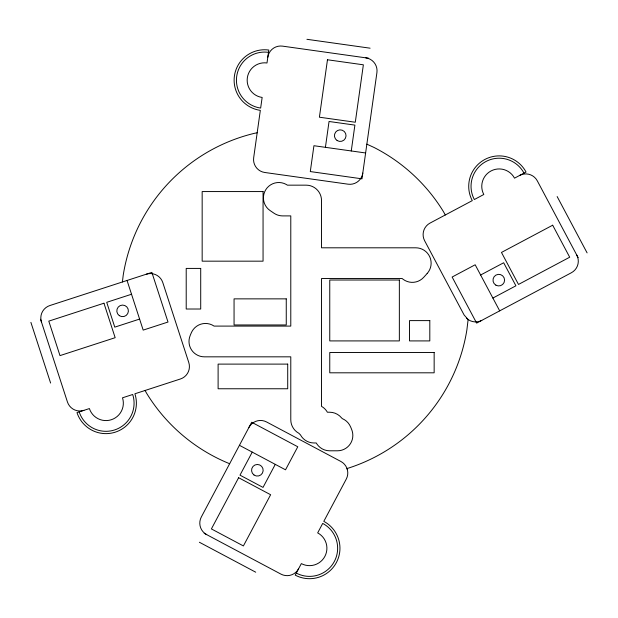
<?xml version="1.0" encoding="UTF-8"?>
<svg xmlns="http://www.w3.org/2000/svg" width="618" height="618" viewBox="0 0 618 618"><rect width="100%" height="100%" fill="white"/><g stroke="black" fill="none" stroke-linecap="round" stroke-linejoin="round"><path stroke-width="0.93" d="M122.41 281.97L123.206 275.28A173.998 173.998 0 0 1 254.438 133.318L257.181 132.77M325.416 147.331L329.046 121.483L354.894 125.114L351.263 150.962M252.237 452.113L239.985 475.157L263.029 487.409L275.28 464.365M480.626 275.01L503.67 262.758L515.922 285.802L492.878 298.061M131.534 294.253L106.713 302.318L114.778 327.138L139.598 319.073M306.922 39.305L370.097 48.189M368.683 58.239L282.534 46.134A13.048 13.048 0 0 0 267.795 57.235M365.624 152.978L313.929 145.717L310.298 171.565L361.986 178.826L376.918 72.576A13.048 13.048 0 0 0 365.817 57.837M229.664 463.693L228.475 463.253A173.998 173.998 0 0 1 146.705 393.411L145.06 390.476M366.86 144.156L374.052 147.47A173.998 173.998 0 0 1 443.415 211.588L445.308 214.971M239.436 445.308L285.524 469.811L297.776 446.768L251.688 422.256L201.321 516.996A13.048 13.048 0 0 0 206.713 534.647M204.156 533.288L280.966 574.13A13.048 13.048 0 0 0 298.618 568.73M199.39 542.249L255.721 572.198M524.002 173.125A28.127 28.127 0 0 0 485.957 161.499A28.127 28.127 0 0 0 474.33 199.537L483.801 194.5A17.397 17.397 0 0 1 490.993 170.97A17.397 17.397 0 0 1 514.524 178.162L526.049 172.036A30.452 30.452 0 0 0 484.867 159.452A30.452 30.452 0 0 0 472.276 200.626L430.028 223.09A13.048 13.048 0 0 0 424.636 240.742L464.118 314.995L468.12 319.529L466.907 329.718A173.998 173.998 0 0 1 348.822 467.98L346.961 468.506L347.223 469.17M557.15 196.555L587.1 252.886M578.139 257.652L537.297 180.835A13.048 13.048 0 0 0 519.645 175.442M499.692 310.862L475.18 264.774L452.137 277.026L476.64 323.114L571.38 272.739A13.048 13.048 0 0 0 576.779 255.095M127.053 280.464L143.183 330.105L168.003 322.04L151.873 272.399L49.826 305.555A13.048 13.048 0 0 0 41.452 321.993M40.556 319.236L67.439 401.978A13.048 13.048 0 0 0 83.878 410.36M30.9 322.372L50.614 383.052M79.189 411.882A28.127 28.127 0 0 0 114.639 429.943A28.127 28.127 0 0 0 132.7 394.493L122.495 397.814A17.397 17.397 0 0 1 111.317 419.738A17.397 17.397 0 0 1 89.394 408.568L76.987 412.6A30.452 30.452 0 0 0 115.35 432.144A30.452 30.452 0 0 0 134.902 393.782L180.41 378.988A13.048 13.048 0 0 0 188.791 362.55L162.797 282.565A13.048 13.048 0 0 0 146.358 274.191M296.3 573.087A28.127 28.127 0 0 0 334.346 561.453A28.127 28.127 0 0 0 322.712 523.407L317.675 532.886A17.397 17.397 0 0 1 324.867 556.416A17.397 17.397 0 0 1 301.337 563.608L295.211 575.134A30.452 30.452 0 0 0 336.393 562.542A30.452 30.452 0 0 0 323.801 521.36L346.265 479.112A13.048 13.048 0 0 0 340.873 461.468L266.613 421.986A13.048 13.048 0 0 0 248.969 427.378M481.762 320.387A13.048 13.048 0 0 1 466.575 318.255M268.482 52.352A28.127 28.127 0 0 0 236.709 76.292A28.127 28.127 0 0 0 260.657 108.065L262.148 97.443A17.397 17.397 0 0 1 247.339 77.791A17.397 17.397 0 0 1 266.991 62.982L268.807 50.058A30.452 30.452 0 0 0 234.415 75.975A30.452 30.452 0 0 0 260.332 110.359L253.674 157.744A13.048 13.048 0 0 0 264.774 172.484L348.058 184.187A13.048 13.048 0 0 0 362.797 173.079M327.47 59.768L319.406 117.204L355.296 122.248L363.369 64.813L327.47 59.768M238.625 477.714L211.395 528.923L243.399 545.941L270.63 494.732L238.625 477.714M427.185 273.465L423.732 277.289A15.373 15.373 0 0 1 403.199 279.367L402.187 278.54L321.522 278.54L321.522 406.389L322.519 406.984A15.373 15.373 0 0 1 326.76 411.225L327.362 412.221L329.641 412.221A15.373 15.373 0 0 1 341.522 417.845L342.31 418.625A15.373 15.373 0 0 1 350.615 426.968A44.133 44.133 0 0 1 352.19 430.993A15.373 15.373 0 0 1 337.474 450.792L329.641 450.792A15.373 15.373 0 0 1 316.864 443.963L316.261 442.967L313.983 442.967A15.373 15.373 0 0 1 300.425 434.84L298.911 433.318A15.373 15.373 0 0 1 290.784 419.761L290.784 356.833L204.365 356.833A15.373 15.373 0 0 1 190.197 335.504A44.442 44.442 0 0 1 191.959 331.511A15.365 15.365 0 0 1 214.083 326.095L290.784 326.095L290.784 215.898L282.665 215.898A15.373 15.373 0 0 1 273.998 213.225L270.112 210.576A15.373 15.373 0 0 1 265.678 189.85A15.373 15.373 0 0 1 286.157 184.396L287.401 185.161L306.149 185.161A15.373 15.373 0 0 1 321.522 200.533L321.522 247.803L415.767 247.803A15.373 15.373 0 0 1 427.185 273.465M552.677 225.207L501.468 252.438L518.487 284.442L569.696 257.212L552.677 225.207M103.955 303.214L48.791 321.136L59.992 355.613L115.157 337.691L103.955 303.214M263.059 191.565L202.163 191.565L202.163 261.167L263.059 261.167L263.059 191.565M200.711 268.413L186.211 268.413L186.211 309.015L200.711 309.015L200.711 268.413M399.352 280.016L329.757 280.016L329.757 340.912L399.352 340.912L399.352 280.016M286.258 298.865L234.06 298.865L234.06 324.96L286.258 324.96L286.258 298.865M429.804 320.611L409.502 320.611L409.502 340.912L429.804 340.912L429.804 320.611M434.153 352.507L329.757 352.507L329.757 372.808L434.153 372.808L434.153 352.507M287.71 364.11L218.108 364.11L218.108 388.761L287.71 388.761L287.71 364.11M119.313 315.651A5.801 5.801 0 0 0 128.382 311.333A5.801 5.801 0 0 0 120.108 305.64A5.801 5.801 0 0 0 119.313 315.651M253.998 474.995A5.801 5.801 0 0 0 263.137 470.831A5.801 5.801 0 0 0 254.956 464.991A5.801 5.801 0 0 0 253.998 474.995M495.875 285.153A5.801 5.801 0 0 0 504.589 280.147A5.801 5.801 0 0 0 495.899 275.11A5.801 5.801 0 0 0 495.875 285.153M337.134 140.549A5.801 5.801 0 0 0 346.034 135.89A5.801 5.801 0 0 0 337.544 130.514A5.801 5.801 0 0 0 337.134 140.549"/></g></svg>
